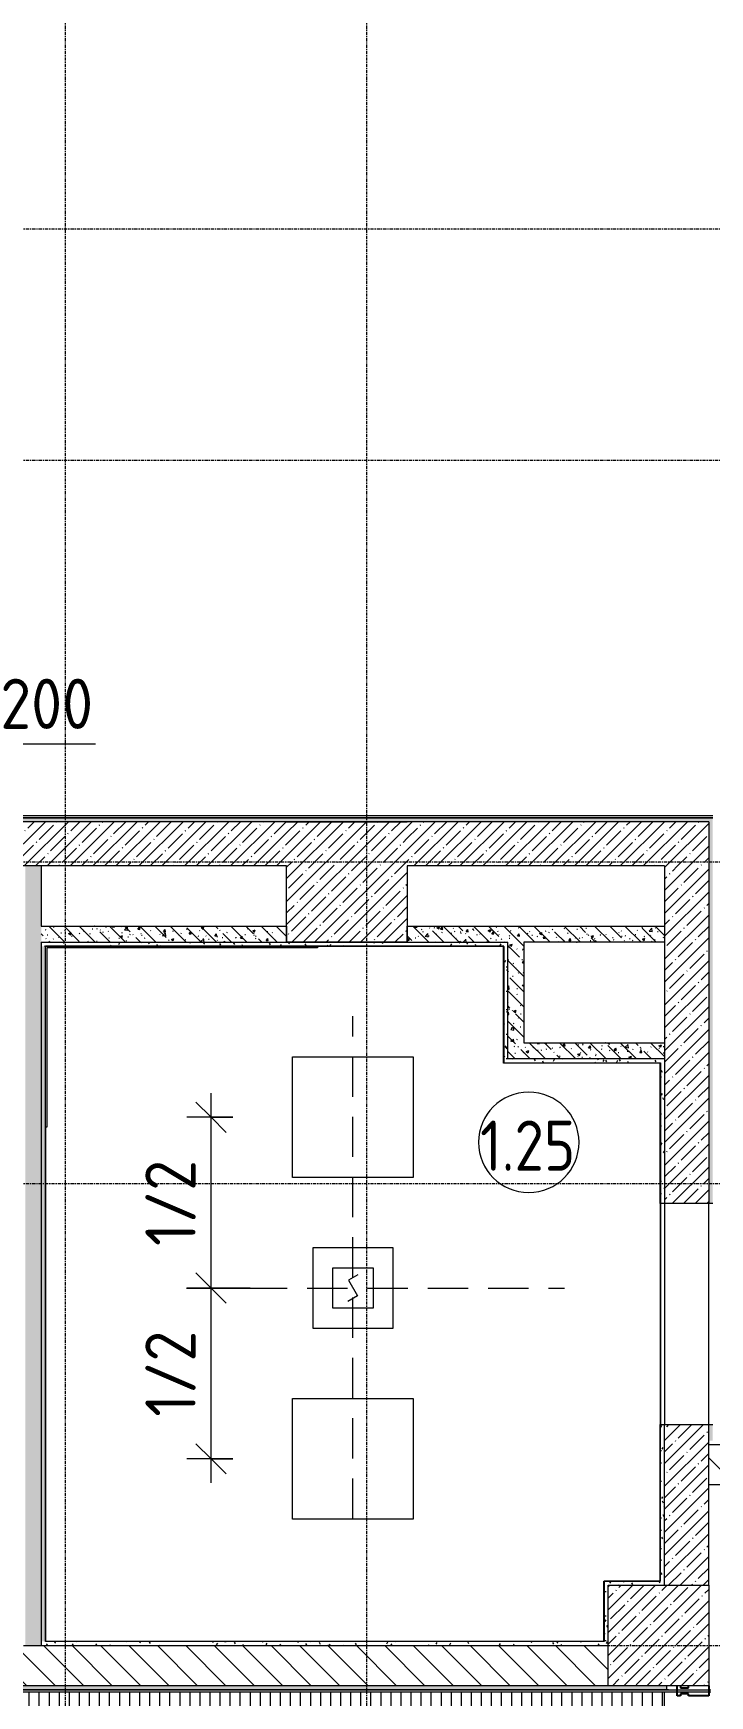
# Model space of a CAD drawing. Header units: millimetres. Extents: x 1311 to 195818, y -8553 to 29000.
# Drawn here: x 26296 to 29661, y 10850 to 19124 of the extents above; entities that cross this region are included whole.
import ezdxf

# ---------------------------------------------------------------- set-up
doc = ezdxf.new("R2010")
doc.units = ezdxf.units.MM
doc.linetypes.add('ADSK_Штрих_ш2 п1', pattern=[300, 200, -100])
doc.linetypes.add('Осевая', pattern=[31.75, 6.35, -4.7625, 15.875, -4.7625])
for name, color, linetype, lineweight in [('A-ANNO-DIMS', 7, 'Continuous', 9), ('A-ANNO-DIMS-100', 7, 'Continuous', 9), ('A-AREA-IDEN', 7, 'Continuous', 9), ('A-CLNG-PATT', 7, 'Continuous', 9), ('A-DETL', 7, 'Continuous', 9), ('A-DETL-6', 7, 'ADSK_Штрих_ш2 п1', 9), ('A-GLAZ-CWMG', 7, 'Continuous', 9), ('A-GLAZ-CWMG-1', 7, 'Continuous', 25), ('A-WALL', 7, 'Continuous', 9), ('I-WALL', 7, 'Continuous', 9), ('S-COLS', 7, 'Continuous', 9), ('Оси-2', 7, 'Осевая', 9)]:
    doc.layers.add(name, color=color, linetype=linetype, lineweight=lineweight)
for name, color, linetype, lineweight, true_color in [('A-ANNO-NOTE', 1, 'Continuous', 9, 0xff0000), ('A-CLNG-1', 7, 'Continuous', 9, 0xeaeaea), ('A-WALL-1', 7, 'Continuous', 9, 0x3c3c3c), ('A-WALL-FNSH-1', 7, 'Continuous', 9, 0x3c3c3c), ('I-WALL-1', 7, 'Continuous', 9, 0x535353), ('S-COLS-1', 9, 'Continuous', 9, 0x808080), ('S-COLS-2', 7, 'Continuous', 9, 0x3c3c3c)]:
    doc.layers.add(name, color=color, linetype=linetype, lineweight=lineweight, true_color=true_color)
doc.styles.add('GOST Common_3', font='GOST_Common.ttf', dxfattribs={"width": 0.9, "height": 250})
doc.styles.add('ISOCPEUR', font='isocpeur.ttf', dxfattribs={"width": 0.9, "height": 250})
doc.dimstyles.new('ISO-2_5_0_9К_БОЛЬШОЙ', dxfattribs={"dimscale": 304.8, "dimtxt": 248.995294, "dimasz": 0.492126, "dimexe": 0.393701, "dimexo": 0.984252, "dimgap": 0, "dimtad": 1, "dimdec": 0, "dimrnd": 10, "dimzin": 0, "dimdsep": 46, "dimtxsty": 'ISOCPEUR', "dimblk1": 'OBLIQUE', "dimblk2": 'OBLIQUE', "dimsah": 1, "dimcen": 0.09, "dimdle": 0.393701, "dimazin": 0, "dimtfac": 1, "dimtdec": 4, "dimtix": 1, "dimtmove": 0, "dimatfit": 3, "dimfxl": 1, "dimtvp": 1, "dimtolj": 1, "dimtzin": 0, "dimarcsym": 2})
doc.dimstyles.new('ISO-2_5_0_9К_БОЛЬШОЙ_1', dxfattribs={"dimscale": 304.8, "dimtxt": 248.995294, "dimasz": 0.492126, "dimexe": 0.393701, "dimexo": 0.984252, "dimgap": 0, "dimtad": 1, "dimdec": 0, "dimrnd": 10, "dimzin": 0, "dimdsep": 46, "dimtxsty": 'ISOCPEUR', "dimblk1": 'OBLIQUE', "dimblk2": 'OBLIQUE', "dimsah": 1, "dimcen": 0.09, "dimdle": 0.393701, "dimazin": 0, "dimtfac": 1, "dimtdec": 4, "dimtix": 1, "dimtmove": 1, "dimatfit": 3, "dimfxl": 1, "dimtvp": 1, "dimtolj": 1, "dimtzin": 0, "dimarcsym": 2})
pattern_1 = [(135, (9445.76, 0), (-70.71068, -70.71068), [])]
pattern_2 = [(45, (9445.765, 0), (-57.02463, 57.02463), []), (45, (9502.79, 0), (-57.02463, 57.02463), [100.806, -20.161, 3.353, -16.808])]
pattern_3 = [(135, (9445.76, 0), (-75.43415, -75.43415), [106.68, -17.78, 3.556, -17.78]), (135, (9445.76, 75.39), (-75.43415, -75.43415), []), (50, (9445.76, 0), (127.5292, -11.15758), [13.335, -146.685]), (355, (9445.76, 0), (-24.66966, 133.74), [10.668, -117.348]), (100.451, (9456.39, -0.93), (102.85973, 122.5818), [11.333, -124.663]), (46.184, (9445.76, 35.56), (189.7552, -29.4304), [20.002, -220.027]), (96.636, (9461.58, 33.1), (166.1822, 173.1996), [17, -186.995]), (351.184, (9445.76, 35.56), (166.184, 173.1976), [16.002, -176.022]), (21, (9463.54, 26.67), (106.13027, -71.58603), [13.335, -146.685]), (326, (9463.54, 26.67), (43.2619, 128.93175), [10.668, -117.348]), (71.451, (9472.39, 20.7), (149.392, 57.34505), [11.333, -124.663]), (37.5, (9445.765, 0), (2.16223, 59.18836), [3.353, -112.573, 3.353, -115.773, -117.792]), (37.5, (9445.765, 0), (2.16223, 59.18836), [-235.052, 3.353, -114.44]), (7.5, (9445.765, 0), (46.77386, 70.12615), [3.353, -64.567, 3.353, -109.906, -44.894]), (7.5, (9445.765, 0), (46.77386, 70.12615), [-181.178, 3.353, -41.542]), (327.5, (9406.116, 0), (94.91367, -4.01009), [3.353, -41.097, 3.353, -135.331, -184.023]), (327.5, (9406.116, 0), (94.91367, -4.01009), [-183.134, 3.353, -180.67]), (317.5, (9388.336, 0), (103.69057, 17.79882), [3.353, -54.432, 3.353, -88.748, -130.683]), (317.5, (9388.336, 0), (103.69057, 17.79882), [-149.885, 3.353, -127.33])]
pattern_4 = [(0, (9445.765, 0), (121.92, 30.48), [10.058, -81.382, 10.058, -81.382, -487.68]), (0, (9445.765, 0), (121.92, 30.48), [-182.88, 10.058, -172.822, 10.058, -81.382, -213.36]), (0, (9445.765, 0), (121.92, 30.48), [-457.2, 10.058, -50.902, 10.058, -142.342]), (120, (9491.485, 15.24), (-87.356454, 90.345817), [10.058, -81.382, 10.058, -81.382, -487.68]), (120, (9491.485, 15.24), (-87.356454, 90.345817), [-182.88, 10.058, -172.822, 10.058, -81.382, -213.36]), (120, (9491.485, 15.24), (-87.356454, 90.345817), [-457.2, 10.058, -50.902, 10.058, -142.342]), (240, (9506.725, 76.2), (-34.563546, -120.825817), [10.058, -81.382, 10.058, -81.382, -487.68]), (240, (9506.725, 76.2), (-34.563546, -120.825817), [-182.88, 10.058, -172.822, 10.058, -81.382, -213.36]), (240, (9506.725, 76.2), (-34.563546, -120.825817), [-457.2, 10.058, -50.902, 10.058, -142.342])]

# ---------------------------------------------------------------- blocks, each defined once
blk = doc.blocks.new('Прямоугольный импост - Импост структурный с накладкой - 160мм Темный-31915521-Сводный план потолков 1 этажа в осях 1-12')
at = {"layer": 'A-GLAZ-CWMG-1'}
for p, q in [((25, 17), (-25, 17)), ((-25, 0), (-15, 0)), ((-15, 0), (-15, -40)), ((15, 0), (25, 0)), ((15, -40), (15, 0)), ((25, 0), (25, 17)), ((-15, -40), (-25, -40)), ((25, -40), (15, -40)), ((25, -140), (25, -40)), ((-25, -140), (25, -140))]:
    blk.add_line(p, q, dxfattribs=at)
blk = doc.blocks.new('BSC_Колонна _Прямоугольная - 500х500-V28-Сводный план потолков 1 этажа в осях 1-12')
at = {"layer": 'S-COLS-1'}
h = blk.add_hatch(dxfattribs=at)
h.set_pattern_fill('FP_44', color=256, style=0, pattern_type=2)
h.set_pattern_definition([(45, (-19960, -11150), (-57.02463, 57.02463), []), (45, (-19902.975, -11150), (-57.02463, 57.02463), [100.806, -20.161, 3.353, -16.808])])
h.paths.add_polyline_path([(30, -250), (250, -250), (250, 250), (-250, 250), (-250, -250), (-58.6, -250)])
at = {"layer": 'S-COLS-2'}
for p, q in [((-250, 250), (250, 250)), ((-250, -250), (-250, 250)), ((250, 250), (250, -250)), ((250, -250), (-250, -250))]:
    blk.add_line(p, q, dxfattribs=at)
blk = doc.blocks.new('BSC_Колонна _Прямоугольная - 500х500-21690934-Сводный план потолков 1 этажа в осях 1-12')
at = {"layer": 'S-COLS-2'}
for p, q in [((-250, 250), (250, 250)), ((-250, -250), (-250, 250)), ((250, 250), (250, -250)), ((250, -250), (-250, -250))]:
    blk.add_line(p, q, dxfattribs=at)
blk = doc.blocks.new('Прямоугольный импост - Импост структурный с накладкой - 160мм-31915517-Сводный план потолков 1 этажа в осях 1-12')
at = {"layer": 'A-GLAZ-CWMG-1'}
for p, q in [((-50, 0), (-50, 17)), ((-50, 17), (0, 17)), ((-40, 0), (-50, 0)), ((-40, -40), (-40, 0)), ((0, 0), (-10, 0)), ((-10, 0), (-10, -40)), ((-50, -140), (-50, -40)), ((-50, -40), (-40, -40)), ((-10, -40), (0, -40)), ((0, -140), (-50, -140))]:
    blk.add_line(p, q, dxfattribs=at)
blk = doc.blocks.new('Марка_Помещения - Номер-25198446-Сводный план потолков 1 этажа в осях 1-12')
at = {"layer": 'A-AREA-IDEN'}
for start, end in [(360, 180), (180, 360)]:
    blk.add_arc((0, 0), 2.5, start, end, dxfattribs=at)
blk = doc.blocks.new('DIMBLOCK57-Сводный план потолков 1 этажа в осях 1-12')
at = {"layer": 'A-ANNO-DIMS-100', "lineweight": 20}
for p, q in [((25826.4, 15585.3), (25901.4, 15660.3)), ((26026.4, 15585.3), (26101.4, 15660.3)), ((25826.4, 15585.3), (25751.4, 15510.3)), ((26026.4, 15585.3), (25951.4, 15510.3))]:
    blk.add_line(p, q, dxfattribs=at)
at = {"layer": 'A-ANNO-DIMS-100'}
for p, q in [((25826.4, 15641), (25826.4, 15465.3)), ((25826.4, 15585.3), (25826.4, 15641)), ((26026.4, 15641), (26026.4, 15465.3)), ((26026.4, 15585.3), (26026.4, 15641)), ((25826.4, 15585.3), (26146.4, 15585.3)), ((26031.5, 15585.3), (25926.4, 15585.3)), ((26605.5, 15585.3), (26031.5, 15585.3))]:
    blk.add_line(p, q, dxfattribs=at)
at = {"layer": 'A-ANNO-DIMS-100', "color": 0, "insert": (26131.5, 15911.9), "char_height": 250, "width": 568.858, "attachment_point": 1, "line_spacing_factor": 1.149209, "style": 'ISOCPEUR'}
blk.add_mtext('200', dxfattribs=at)
blk = doc.blocks.new('_Oblique')
at = {"color": 0, "linetype": 'ByBlock', "lineweight": -2}
blk.add_line((-0.5, -0.5), (0.5, 0.5), dxfattribs=at)
blk = doc.blocks.new('DIMBLOCK72-Сводный план потолков 1 этажа в осях 1-12')
at = {"layer": 'A-ANNO-DIMS-100', "lineweight": 20}
for p, q in [((27180, 12879), (27105, 12954)), ((27180, 12879), (27255, 12804)), ((27180, 12029), (27105, 12104)), ((27180, 12029), (27255, 11954))]:
    blk.add_line(p, q, dxfattribs=at)
at = {"layer": 'A-ANNO-DIMS-100'}
for p, q in [((27374, 12879), (27060, 12879)), ((27180, 11909), (27180, 12879)), ((27180, 12879), (27374, 12879)), ((27288.3, 12029), (27060, 12029)), ((27180, 12029), (27288.3, 12029))]:
    blk.add_line(p, q, dxfattribs=at)
at = {"layer": 'A-ANNO-DIMS-100', "color": 0, "insert": (26853.4, 12238.5), "char_height": 250, "width": 517.144, "attachment_point": 1, "rotation": 90, "line_spacing_factor": 1.149209, "style": 'ISOCPEUR'}
blk.add_mtext('1/2', dxfattribs=at)
blk = doc.blocks.new('DIMBLOCK73-Сводный план потолков 1 этажа в осях 1-12')
at = {"layer": 'A-ANNO-DIMS-100'}
for p, q in [((27180, 12879), (27180, 13849)), ((27288.3, 13729), (27060, 13729)), ((27180, 13729), (27288.3, 13729)), ((27374, 12879), (27060, 12879)), ((27180, 12879), (27374, 12879))]:
    blk.add_line(p, q, dxfattribs=at)
at = {"layer": 'A-ANNO-DIMS-100', "lineweight": 20}
for p, q in [((27180, 13729), (27105, 13804)), ((27180, 13729), (27255, 13654)), ((27180, 12879), (27105, 12954)), ((27180, 12879), (27255, 12804))]:
    blk.add_line(p, q, dxfattribs=at)
at = {"layer": 'A-ANNO-DIMS-100', "color": 0, "insert": (26853.4, 13088.5), "char_height": 250, "width": 517.144, "attachment_point": 1, "rotation": 90, "line_spacing_factor": 1.149209, "style": 'ISOCPEUR'}
blk.add_mtext('1/2', dxfattribs=at)

msp = doc.modelspace()

# ---------------------------------------------------------------- hatches: boundary and pattern name
at = {"layer": 'A-CLNG-PATT'}
h = msp.add_hatch(dxfattribs=at)
h.set_pattern_fill('FP_90', color=256, style=0, pattern_type=2)
h.set_pattern_definition([(90, (12025.765, 14181.893), (50, -3e-15), [])])
h.paths.add_polyline_path([(20155.2, 7920), (29435.8, 7920), (29435.8, 10868.5), (23124.8, 10868.5), (23124.8, 10886.1), (21889.5, 11574.1), (21889.5, 11498.1), (21864.1, 11498.1), (21864.1, 11588.2), (19689.5, 12799.3), (19689.5, 12098.1), (19664.1, 12098.1), (19664.1, 12813.5), (16544.3, 14551), (16579.8, 14554.5), (19664.1, 12825.8), (19664.1, 14060), (19689.5, 14060), (19689.5, 12811.6), (21864.1, 11592.8), (21864.1, 13460), (21889.5, 13460), (21889.5, 11578.5), (23124.8, 10886.2), (23124.8, 15199), (16544.3, 14575.1), (16544.3, 15001), (23124.8, 15200), (16225.8, 15200), (16225.8, 14975), (16543.3, 14975), (16543.3, 14575), (16225.8, 14575), (16225.8, 12775), (16240.8, 12775), (16240.8, 12725), (16225.8, 12725), (16225.8, 10880), (12984.8, 10880), (12984.8, 11380), (11276.8, 11379), (11275.8, 10879.8), (9990.8, 10600), (12870.3, 10729.3), (10735.8, 7920), (17619.4, 7920)])
h.paths.add_polyline_path([(24610.8, 7921), (24610.8, 7941), (24710.8, 7941), (24710.8, 7921)])
h.paths.add_polyline_path([(24025.8, 7921), (23925.8, 7921), (23925.8, 7941), (24025.8, 7941)])
h.paths.add_polyline_path([(13588.5, 8019.5), (13563.1, 8019.5), (13563.1, 9981.4), (13588.5, 9981.4), (13588.5, 8141.5)])
h.paths.add_polyline_path([(21588.5, 8019.5), (21563.1, 8019.5), (21563.1, 9981.4), (21588.5, 9981.4), (21588.5, 8141.5)])
h.paths.add_polyline_path([(9575.8, 8520), (10735.8, 8520), (9990.8, 10600), (9575.8, 10600), (9575.8, 8521)])
h.paths.add_polyline_path([(17588.5, 8819.5), (17563.1, 8819.5), (17563.1, 10781.4), (17588.5, 10781.4), (17588.5, 9555.8)])
h.paths.add_polyline_path([(25563.1, 8820.1), (25563.1, 10782), (25588.5, 10782), (25588.5, 8820.1)])
h.paths.add_polyline_path([(9751.7, 9501), (9704.8, 9512.5), (9662.2, 9534.9), (9626.1, 9566.9), (9598.7, 9606.6), (9581.6, 9651.6), (9575.8, 9699.5), (9581.6, 9747.4), (9598.7, 9792.4), (9626.1, 9832.1), (9662.2, 9864.1), (9704.8, 9886.5), (9751.7, 9898), (9799.9, 9898), (9848.2, 9885.7), (9889.4, 9864.1), (9925.5, 9832.1), (9952.9, 9792.4), (9970, 9747.4), (9975.8, 9699.5), (9970, 9651.6), (9952.9, 9606.6), (9925.5, 9566.9), (9889.4, 9534.9), (9846.7, 9512.5), (9799.9, 9501), (9771.5, 9501)])
h.paths.add_polyline_path([(17464.1, 11498.1), (17464.1, 13460), (17489.5, 13460), (17489.5, 11498.1)])
h.paths.add_polyline_path([(22891.7, 12851.5), (22844.8, 12863), (22802.2, 12885.4), (22766.1, 12917.4), (22738.7, 12957.1), (22721.6, 13002.1), (22715.8, 13050), (22721.6, 13097.9), (22738.7, 13142.9), (22766.1, 13182.6), (22802.2, 13214.6), (22844.8, 13237), (22891.7, 13248.5), (22939.9, 13248.5), (22986.7, 13237), (23029.4, 13214.6), (23065.5, 13182.6), (23092.9, 13142.9), (23110, 13097.9), (23115.8, 13050), (23110, 13002.1), (23092.9, 12957.1), (23065.5, 12917.4), (23029.4, 12885.4), (22986.7, 12863), (22939.9, 12851.5)])
at = {"layer": 'I-WALL'}
h = msp.add_hatch(dxfattribs=at)
h.set_pattern_fill('FP_84', color=256, style=0, pattern_type=2)
h.set_pattern_definition(pattern_4)
h.paths.add_polyline_path([(28156, 15200), (29655.8, 15200), (29655.8, 15220), (25625.8, 15220), (25625.8, 15200), (27762.3, 15200)])
h.paths.add_polyline_path([(24335.8, 15200), (24525.8, 15200), (24525.8, 15220), (23135.8, 15220), (23135.8, 15200), (24255.8, 15200)])
h = msp.add_hatch(dxfattribs=at)
h.set_pattern_fill('FP_1', color=256, style=0, pattern_type=2)
h.set_pattern_definition(pattern_2)
h.paths.add_polyline_path([(29435.8, 14980), (29655.8, 14980), (29655.8, 15200), (28156, 15200), (28156, 14980), (29030.2, 14980)])
h.paths.add_polyline_path([(26255.8, 14980), (27556, 14980), (27556, 15200), (25625.8, 15200), (25625.8, 14980), (25855.8, 14980)])
h.paths.add_polyline_path([(24255.8, 14980), (24525.8, 14980), (24525.8, 15200), (23755.8, 15200), (23755.8, 14980), (23958.7, 14980)])
h = msp.add_hatch(dxfattribs=at)
h.set_pattern_fill('FP_84', color=256, style=0, pattern_type=2)
h.set_pattern_definition(pattern_4)
h.paths.add_polyline_path([(29675.8, 12120), (29675.8, 12200), (29655.8, 12200), (29655.8, 12120)])
h.paths.add_polyline_path([(29675.8, 13300), (29675.8, 15220), (29655.8, 15220), (29655.8, 13300)])
h = msp.add_hatch(dxfattribs=at)
h.set_pattern_fill('FP_41', color=256, style=0, pattern_type=2)
h.set_pattern_definition(pattern_3)
h.paths.add_polyline_path([(26335.8, 11100), (26335.8, 14980), (26255.8, 14980), (26255.8, 11100)])
h = msp.add_hatch(dxfattribs=at)
h.set_pattern_fill('FP_1', color=256, style=0, pattern_type=2)
h.set_pattern_definition(pattern_2)
h.paths.add_polyline_path([(29655.8, 11400), (29655.8, 12200), (29435.8, 12200), (29435.8, 11400)])
h.paths.add_polyline_path([(29435.8, 13300), (29655.8, 13300), (29655.8, 14980), (29435.8, 14980), (29435.8, 13712.9)])
h = msp.add_hatch(dxfattribs=at)
h.set_pattern_fill('FP_41', color=256, style=0, pattern_type=2)
h.set_pattern_definition(pattern_3)
h.paths.add_polyline_path([(26335.8, 14600), (27555.8, 14600), (27555.8, 14680), (26335.8, 14680), (26335.8, 14641.5)])
h = msp.add_hatch(dxfattribs=at)
h.set_pattern_fill('FP_41', color=256, style=0, pattern_type=2)
h.set_pattern_definition(pattern_3)
h.paths.add_polyline_path([(29030.2, 14600), (29435.8, 14600), (29435.8, 14680), (28156, 14680), (28156, 14600), (28735.8, 14600)])
h = msp.add_hatch(dxfattribs=at)
h.set_pattern_fill('FP_84', color=256, style=0, pattern_type=2)
h.set_pattern_definition(pattern_4)
h.paths.add_polyline_path([(26494.4, 14580), (28655.8, 14580), (28655.8, 14600), (26335.8, 14600), (26335.8, 14580), (26355.8, 14580)])
h = msp.add_hatch(dxfattribs=at)
h.set_pattern_fill('FP_84', color=256, style=0, pattern_type=2)
h.set_pattern_definition(pattern_4)
h.paths.add_polyline_path([(26355.8, 11120), (26355.8, 14580), (26335.8, 14580), (26335.8, 11120)])
h = msp.add_hatch(dxfattribs=at)
h.set_pattern_fill('FP_84', color=256, style=0, pattern_type=2)
h.set_pattern_definition(pattern_4)
h.paths.add_polyline_path([(28635.8, 14000), (28655.8, 14000), (28655.8, 14580), (28635.8, 14579), (28635.8, 14020)])
h = msp.add_hatch(dxfattribs=at)
h.set_pattern_fill('FP_41', color=256, style=0, pattern_type=2)
h.set_pattern_definition(pattern_3)
h.paths.add_polyline_path([(28655.8, 14020), (28735.8, 14020), (28735.8, 14600), (28655.8, 14600), (28655.8, 14100)])
h = msp.add_hatch(dxfattribs=at)
h.set_pattern_fill('FP_41', color=256, style=0, pattern_type=2)
h.set_pattern_definition(pattern_3)
h.paths.add_polyline_path([(29030.2, 14020), (29435.8, 14020), (29435.8, 14100), (28735.8, 14100), (28735.8, 14020)])
h = msp.add_hatch(dxfattribs=at)
h.set_pattern_fill('FP_84', color=256, style=0, pattern_type=2)
h.set_pattern_definition(pattern_4)
h.paths.add_polyline_path([(29415.8, 14000), (29435.8, 14000), (29435.8, 14020), (28655.8, 14020), (28655.8, 14000), (29030.2, 14000)])
h = msp.add_hatch(dxfattribs=at)
h.set_pattern_fill('FP_84', color=256, style=0, pattern_type=2)
h.set_pattern_definition(pattern_4)
h.paths.add_polyline_path([(29435.8, 11400), (29435.8, 12200), (29415.8, 12200), (29415.8, 11400)])
h.paths.add_polyline_path([(29415.8, 13300), (29435.8, 13300), (29435.8, 14000), (29415.8, 13999), (29415.8, 13712.9)])
h = msp.add_hatch(dxfattribs=at)
h.set_pattern_fill('FP_84', color=256, style=0, pattern_type=2)
h.set_pattern_definition(pattern_4)
h.paths.add_polyline_path([(32015.8, 12100), (32015.8, 12120), (31755.8, 12120), (31755.8, 12100)])
h.paths.add_polyline_path([(29855.8, 12100), (29855.8, 12120), (29655.8, 12120), (29655.8, 12100), (29675.8, 12100)])
h = msp.add_hatch(dxfattribs=at)
h.set_pattern_fill('FP_18', color=256, style=0, pattern_type=2)
h.set_pattern_definition(pattern_1)
h.paths.add_polyline_path([(32015.8, 11900), (32035.8, 11900), (32035.8, 12100), (31755.8, 12100), (31755.8, 11900)])
h.paths.add_polyline_path([(29655.8, 11900), (29855.8, 11900), (29855.8, 12100), (29655.8, 12100)])
h = msp.add_hatch(dxfattribs=at)
h.set_pattern_fill('FP_84', color=256, style=0, pattern_type=2)
h.set_pattern_definition(pattern_4)
h.paths.add_polyline_path([(29155.8, 11400), (29415.8, 11400), (29414.8, 11420), (29135.8, 11420), (29135.8, 11400)])
h = msp.add_hatch(dxfattribs=at)
h.set_pattern_fill('FP_84', color=256, style=0, pattern_type=2)
h.set_pattern_definition(pattern_4)
h.paths.add_polyline_path([(29155.8, 11100), (29155.8, 11400), (29135.8, 11400), (29135.8, 11100)])
h = msp.add_hatch(dxfattribs=at)
h.set_pattern_fill('FP_18', color=256, style=0, pattern_type=2)
h.set_pattern_definition(pattern_1)
h.paths.add_polyline_path([(27762.3, 10900), (29155.8, 10900), (29155.8, 11100), (23655.8, 11100), (23655.8, 10900), (25226.6, 10900)])
h = msp.add_hatch(dxfattribs=at)
h.set_pattern_fill('FP_84', color=256, style=0, pattern_type=2)
h.set_pattern_definition(pattern_4)
h.paths.add_polyline_path([(26355.8, 11100), (29135.8, 11100), (29134.8, 11120), (26335.8, 11120), (26335.8, 11100)])
h = msp.add_hatch(dxfattribs=at)
h.set_pattern_fill('FP_84', color=256, style=0, pattern_type=2)
h.set_pattern_definition(pattern_4)
h.paths.add_polyline_path([(29347.1, 10880), (29445.8, 10880), (29445.8, 10900), (23155.8, 10900), (23155.8, 10880), (29155.8, 10880)])
at = {"layer": 'S-COLS-1'}
h = msp.add_hatch(dxfattribs=at)
h.set_pattern_fill('FP_1', color=256, style=0, pattern_type=2)
h.set_pattern_definition(pattern_2)
h.paths.add_polyline_path([(28156, 14600), (28156, 15200), (27556, 15200), (27556, 14600), (27762.3, 14600)])

# ---------------------------------------------------------------- linework, layer by layer
at = {"layer": 'A-ANNO-NOTE'}
for p, q in [((27585.8, 14029), (28185.8, 14029)), ((27585.8, 13429), (27585.8, 14029)), ((28185.8, 14029), (28185.8, 13429)), ((28185.8, 13429), (27585.8, 13429)), ((27585.8, 12329), (28185.8, 12329)), ((27585.8, 11729), (27585.8, 12329)), ((28185.8, 12329), (28185.8, 11729)), ((28185.8, 11729), (27585.8, 11729))]:
    msp.add_line(p, q, dxfattribs=at)
at = {"layer": 'A-CLNG-1'}
for p, q in [((29435.8, 10880), (23135.8, 10880)), ((29435.8, 7920), (29435.8, 10868.5))]:
    msp.add_line(p, q, dxfattribs=at)
at = {"layer": 'A-DETL'}
for p, q in [((27685.8, 13079), (27685.8, 12679)), ((28085.8, 13079), (27685.8, 13079)), ((28085.8, 12679), (28085.8, 13079)), ((27910.9, 12945.5), (27863.3, 12918)), ((27863.3, 12918), (27908.3, 12840)), ((27908.3, 12840), (27860.6, 12812.5)), ((27685.8, 12679), (28085.8, 12679))]:
    msp.add_line(p, q, dxfattribs=at)
at = {"layer": 'A-DETL-6'}
for p, q in [((27885.8, 11731.5), (27885.8, 14231.5)), ((27785.8, 12979), (27985.8, 12979)), ((27785.8, 12779), (27785.8, 12979)), ((27985.8, 12979), (27985.8, 12779)), ((27058.7, 12879), (28938.7, 12879)), ((27985.8, 12779), (27785.8, 12779))]:
    msp.add_line(p, q, dxfattribs=at)
at = {"layer": 'A-WALL'}
for p, q in [((28635.8, 14580), (27710.3, 14580)), ((27710.3, 14579), (27710.3, 14580)), ((28655.8, 14000), (29415.8, 14000)), ((29415.8, 14000), (29415.8, 13300)), ((26355.8, 11120), (26355.8, 13679)), ((26355.8, 13679), (26356.8, 13679)), ((29415.8, 11420), (29415.8, 12200)), ((29415.8, 11420), (29135.8, 11420)), ((29135.8, 11400), (29135.8, 11120)), ((29135.8, 11120), (26355.8, 11120))]:
    msp.add_line(p, q, dxfattribs=at)
at = {"layer": 'A-WALL-1'}
for p, q in [((25625.8, 15220), (29675.8, 15220)), ((29655.8, 15200), (25625.8, 15200)), ((29655.8, 15200), (29655.8, 13300)), ((27556, 14980), (25625.8, 14980)), ((26335.8, 14980), (26335.8, 14680)), ((29435.8, 14980), (28156, 14980)), ((29435.8, 14980), (29435.8, 13300)), ((26335.8, 14680), (27555.8, 14680)), ((27555.8, 14680), (27555.8, 14600)), ((28156, 14600), (28156, 14680)), ((28156, 14680), (29435.8, 14680)), ((26335.8, 14600), (26335.8, 11100)), ((26335.8, 14600), (28655.8, 14600)), ((27710.3, 14580), (26355.8, 14580)), ((28635.8, 14579), (28635.8, 14580)), ((28655.8, 14020), (28655.8, 14600)), ((29435.8, 14600), (28735.8, 14600)), ((28735.8, 14600), (28735.8, 14100)), ((28735.8, 14100), (29435.8, 14100)), ((29435.8, 14020), (28655.8, 14020)), ((29675.8, 13300), (29415.8, 13300)), ((29415.8, 12200), (29675.8, 12200)), ((29435.8, 11400), (29435.8, 12200)), ((29655.8, 11400), (29655.8, 12200)), ((29655.8, 12100), (29855.8, 12100)), ((29855.8, 11900), (29655.8, 11900)), ((26255.8, 11100), (29155.8, 11100)), ((29155.8, 10900), (23655.8, 10900)), ((29445.8, 10880), (29435.8, 10880)), ((29445.8, 10900), (29445.8, 10880))]:
    msp.add_line(p, q, dxfattribs=at)
at = {"layer": 'A-WALL-FNSH-1'}
for p, q in [((25625.8, 15231), (29676.8, 15231)), ((29675.8, 15220), (25625.8, 15220)), ((26355.8, 13679), (26355.8, 14581)), ((26355.8, 14581), (27710.3, 14581)), ((26363.8, 14573), (26363.8, 13679)), ((27710.3, 14573), (26363.8, 14573)), ((27710.3, 14581), (27710.3, 14580)), ((28634.8, 14579), (27710.3, 14579)), ((27710.3, 14579), (27710.3, 14573)), ((28634.8, 13999), (28634.8, 14579)), ((28635.8, 14579), (28635.8, 14000)), ((29414.8, 13999), (28634.8, 13999)), ((28635.8, 14000), (28655.8, 14000)), ((29414.8, 13300), (29414.8, 13999)), ((26356.8, 13679), (26356.8, 11121)), ((26363.8, 13679), (26356.8, 13679)), ((29415.8, 13300), (29414.8, 13300)), ((29414.8, 11421), (29414.8, 12200)), ((29414.8, 12200), (29415.8, 12200)), ((29134.8, 11421), (29414.8, 11421)), ((29134.8, 11121), (29134.8, 11421)), ((29135.8, 11420), (29135.8, 11400)), ((26356.8, 11121), (29134.8, 11121)), ((29665.8, 10868.5), (23124.8, 10868.5)), ((23135.8, 10879.5), (29665.8, 10879.5))]:
    msp.add_line(p, q, dxfattribs=at)
at = {"layer": 'I-WALL-1'}
for p, q in [((29414.8, 13300), (29414.8, 12200)), ((29415.8, 13300), (29415.8, 12200)), ((29435.8, 13300), (29435.8, 12200)), ((29655.8, 12200), (29655.8, 13300)), ((29455.8, 10880), (29445.8, 10880))]:
    msp.add_line(p, q, dxfattribs=at)
at = {"layer": 'S-COLS-2'}
for p, q in [((27556, 15200), (28156, 15200)), ((27556, 14600), (27556, 14980)), ((28156, 14980), (28156, 14600)), ((28156, 14600), (27556, 14600))]:
    msp.add_line(p, q, dxfattribs=at)
at = {"layer": 'Оси-2'}
for p, q in [((26455.8, 593.7), (26455.8, 24898.1)), ((27955.8, 593.7), (27955.8, 24898.1)), ((9007.3, 18150), (45435.8, 18150)), ((9007.3, 17000), (45435.8, 17000)), ((9007.3, 15000), (44835.8, 15000)), ((9007.3, 13400), (44835.8, 13400)), ((9007.3, 11100), (45435.8, 11100))]:
    msp.add_line(p, q, dxfattribs=at)

# ---------------------------------------------------------------- block references
at = {"layer": 'A-AREA-IDEN', "xscale": 99.99999999999993, "yscale": 99.99999999999993, "zscale": 99.99999999999993}
msp.add_blockref('Марка_Помещения - Номер-25198446-Сводный план потолков 1 этажа в осях 1-12', (28760.6, 13604.3), dxfattribs=at)
at = {"layer": 'A-GLAZ-CWMG', "extrusion": (0, 0, -1), "rotation": 270.0000000000001}
msp.add_blockref('Прямоугольный импост - Импост структурный с накладкой - 160мм Темный-31915521-Сводный план потолков 1 этажа в осях 1-12', (-29516, 10875), dxfattribs=at)
at = {"layer": 'A-GLAZ-CWMG', "rotation": 89.99999999999993}
msp.add_blockref('Прямоугольный импост - Импост структурный с накладкой - 160мм-31915517-Сводный план потолков 1 этажа в осях 1-12', (29516, 10900), dxfattribs=at)
at = {"layer": 'S-COLS'}
for name in ['BSC_Колонна _Прямоугольная - 500х500-V28-Сводный план потолков 1 этажа в осях 1-12', 'BSC_Колонна _Прямоугольная - 500х500-21690934-Сводный план потолков 1 этажа в осях 1-12']:
    msp.add_blockref(name, (29405.8, 11150), dxfattribs=at)

# ---------------------------------------------------------------- texts
at = {"layer": 'A-AREA-IDEN', "insert": (28518.7, 13712.8), "char_height": 250, "width": 606.076, "attachment_point": 1, "style": 'GOST Common_3'}
msp.add_mtext('1.25', dxfattribs=at)

# ---------------------------------------------------------------- dimensions: what is measured, and where the dimension line sits
at = {"layer": 'A-ANNO-DIMS'}
dim = msp.add_linear_dim(base=(26026.4, 15585.3), p1=(25826.4, 15341), p2=(26026.4, 15341), dimstyle='ISO-2_5_0_9К_БОЛЬШОЙ_1', override={"dimpost": '<>', "dimfxl": 200}, dxfattribs=at)
dim.commit()
dim.dimension.update_dxf_attribs({"geometry": 'DIMBLOCK57-Сводный план потолков 1 этажа в осях 1-12', "text_midpoint": (26415.9, 15745.2), "dimtype": 160})
for base, p1, p2, picture, middle in [((27180, 13729), (27074, 12879), (27588.3, 13729), 'DIMBLOCK73-Сводный план потолков 1 этажа в осях 1-12', (27055, 13304)), ((27180, 12879), (27588.3, 12029), (27074, 12879), 'DIMBLOCK72-Сводный план потолков 1 этажа в осях 1-12', (27055, 12454))]:
    dim = msp.add_linear_dim(base=base, p1=p1, p2=p2, angle=90, text='1/2', dimstyle='ISO-2_5_0_9К_БОЛЬШОЙ', override={"dimpost": '<>', "dimfxl": 993.484505}, dxfattribs=at)
    dim.commit()
    dim.dimension.update_dxf_attribs({"geometry": picture, "text_midpoint": middle})

doc.saveas('drawing.dxf')
